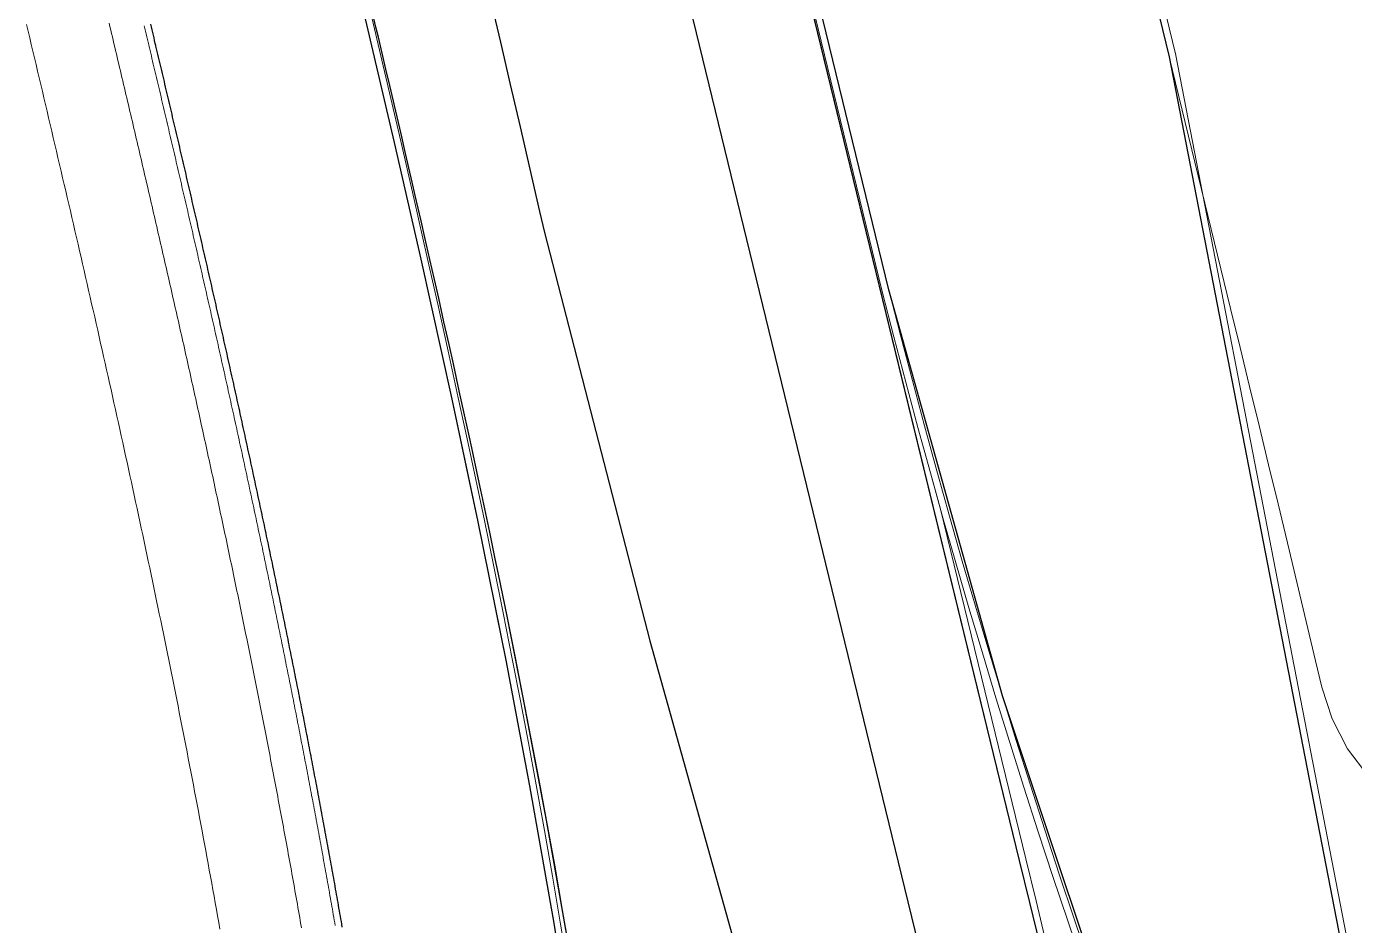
# Model space of a CAD drawing. Header units: metres. Extents: x 105145 to 106173, y 111785 to 118130.
# Drawn here: x 105855.47 to 105894.99, y 117628.16 to 117654.89 of the extents above; entities that cross this region are included whole.
import ezdxf

# ---------------------------------------------------------------- set-up
doc = ezdxf.new("R2010")
doc.units = ezdxf.units.M
for name, color, linetype, lineweight in [('10-PAV-BOCACALLE', 9, 'CONTINUOUS', 13), ('10-PAV-CALZADA-BRT', 12, 'CONTINUOUS', 30), ('10-PAV-CALZADA-MIXTA', 8, 'CONTINUOUS', 30), ('10-PAV-CICLORUTA', 76, 'CONTINUOUS', 18), ('10-PAV-SARDINEL', 252, 'CONTINUOUS', 13)]:
    doc.layers.add(name, color=color, linetype=linetype, lineweight=lineweight)

msp = doc.modelspace()

# ---------------------------------------------------------------- linework, layer by layer
at = {"layer": '10-PAV-BOCACALLE'}
msp.add_lwpolyline([(105900.9846, 117594.6516), (105889.4766, 117653.9885), (105891.3005, 117646.5109), (105891.5835, 117645.3503), (105891.8667, 117644.1883), (105892.1497, 117643.0253), (105892.4323, 117641.8611), (105892.7143, 117640.6955), (105892.9947, 117639.5319), (105893.2749, 117638.3641), (105893.5537, 117637.1949), (105893.8311, 117636.0241), (105894.0145, 117635.2447), (105894.3222, 117634.2976), (105894.7823, 117633.4145), (105895.3822, 117632.6196)], dxfattribs=at)
at = {"layer": '10-PAV-CALZADA-BRT'}
for points in [[(105869.9949, 117691.6589), (105885.0115, 117630.0933), (105885.3173, 117628.8393), (105885.6231, 117627.5843)], [(105888.0981, 117595.0502), (105887.2227, 117603.3353), (105885.8203, 117611.5477), (105885.7885, 117611.6895), (105885.5033, 117612.9479), (105885.2153, 117614.2057), (105884.9245, 117615.4629), (105884.6311, 117616.7193), (105884.3355, 117617.9753), (105884.0379, 117619.2309), (105883.7385, 117620.4861), (105883.4375, 117621.7407), (105883.1353, 117622.9951), (105882.8317, 117624.2493), (105882.5273, 117625.5031), (105882.2223, 117626.7569), (105881.9169, 117628.0105), (105881.6111, 117629.2641), (105873.4283, 117662.8127)], [(105871.6513, 117627.2541), (105870.9423, 117631.2891), (105870.2403, 117634.9893), (105869.7683, 117637.3512), (105869.512, 117638.6034), (105869.4178, 117639.0579), (105869.2512, 117639.8556), (105869.1649, 117640.2657), (105868.9865, 117641.1076), (105868.9085, 117641.4727), (105868.7177, 117642.3592), (105868.6485, 117642.679), (105868.4453, 117643.6106), (105868.3468, 117644.0594), (105868.1696, 117644.8619), (105868.0414, 117645.439), (105867.8906, 117646.1133), (105867.7323, 117646.8178), (105867.6088, 117647.3645), (105867.472, 117647.9673), (105867.3241, 117648.616), (105867.2095, 117649.1163), (105867.0368, 117649.8672), (105866.945, 117650.2649), (105866.7471, 117651.1185), (105866.6112, 117651.7029), (105866.4554, 117652.3701), (105866.2751, 117653.1403), (105866.1619, 117653.6219), (105865.9368, 117654.5773), (105865.8666, 117654.8739), (105865.5693, 117656.1276)], [(105869.2729, 117655.6791), (105869.5689, 117654.4231), (105869.8637, 117653.1669), (105870.1565, 117651.9103), (105870.4473, 117650.6531), (105870.7361, 117649.3955), (105870.8791, 117648.7667), (105874.0218, 117636.6201), (105877.4005, 117624.5371), (105879.4474, 117616.4626), (105880.9426, 117608.268), (105881.8793, 117599.9909)]]:
    msp.add_lwpolyline(points, dxfattribs=at)
at = {"layer": '10-PAV-CALZADA-MIXTA'}
for points in [[(105880.0206, 117692.7563), (105889.4766, 117653.9885), (105900.9846, 117594.6516), (105901.0429, 117594.0477), (105901.1557, 117592.8397), (105901.2647, 117591.6323), (105901.3701, 117590.4259), (105901.4721, 117589.2203), (105901.5709, 117588.0155), (105901.6669, 117586.8117), (105901.7601, 117585.6087), (105901.8511, 117584.4067), (105901.9395, 117583.2057), (105902.0259, 117582.0057), (105902.1107, 117580.8065), (105902.1937, 117579.6085), (105902.2757, 117578.4087), (105902.3561, 117577.2133), (105902.4357, 117576.0191), (105902.5145, 117574.8259), (105902.5929, 117573.6337), (105902.6709, 117572.4427), (105908.8355, 117478.3238)], [(105894.3361, 117598.2059), (105893.6356, 117603.1666), (105892.7171, 117608.0915), (105890.8568, 117615.6673), (105888.4807, 117623.0975), (105884.5103, 117634.988), (105881.1307, 117647.0597), (105870.2376, 117691.7181)], [(105865.4382, 117655.5856), (105866.4061, 117651.4407), (105867.1981, 117647.9745), (105868.1205, 117643.8089), (105868.8967, 117640.1571), (105869.7265, 117636.0497), (105870.4367, 117632.3069), (105871.1549, 117628.2215), (105871.7641, 117624.4181), (105872.3133, 117620.6057), (105872.8423, 117616.4913), (105873.2773, 117612.7067), (105873.7065, 117608.5383), (105874.0511, 117604.8211), (105874.4091, 117600.5693)], [(105864.8639, 117628.1097), (105864.8497, 117628.1903), (105864.8357, 117628.2711), (105864.8215, 117628.3517), (105864.8073, 117628.4325), (105864.7931, 117628.5131), (105864.7789, 117628.5939), (105864.7649, 117628.6747), (105864.7505, 117628.7553), (105864.7365, 117628.8361), (105864.7223, 117628.9167), (105864.7081, 117628.9975), (105864.6939, 117629.0783), (105864.6797, 117629.1589), (105864.6657, 117629.2397), (105864.6511, 117629.3203), (105864.6367, 117629.4011), (105864.6221, 117629.4817), (105864.6075, 117629.5625), (105864.5931, 117629.6433), (105864.5785, 117629.7239), (105864.5639, 117629.8047), (105864.5493, 117629.8855), (105864.5347, 117629.9661), (105864.5203, 117630.0469), (105864.5057, 117630.1277), (105864.4911, 117630.2083), (105864.4767, 117630.2891), (105864.4621, 117630.3699), (105864.4475, 117630.4505), (105864.4329, 117630.5313), (105864.4179, 117630.6119), (105864.4031, 117630.6927), (105864.3881, 117630.7735), (105864.3731, 117630.8541), (105864.3583, 117630.9349), (105864.3433, 117631.0157), (105864.3285, 117631.0963), (105864.3135, 117631.1771), (105864.2987, 117631.2579), (105864.2837, 117631.3385), (105864.2687, 117631.4193), (105864.2539, 117631.4999), (105864.2389, 117631.5807), (105864.2241, 117631.6615), (105864.2091, 117631.7421), (105864.1939, 117631.8229), (105864.1785, 117631.9037), (105864.1633, 117631.9843), (105864.1481, 117632.0651), (105864.1329, 117632.1459), (105864.1175, 117632.2265), (105864.1023, 117632.3073), (105864.0871, 117632.3881), (105864.0717, 117632.4687), (105864.0565, 117632.5495), (105864.0411, 117632.6303), (105864.0259, 117632.7109), (105864.0107, 117632.7917), (105863.9955, 117632.8725), (105863.9801, 117632.9531), (105863.9647, 117633.0339), (105863.9491, 117633.1147), (105863.9335, 117633.1955), (105863.9179, 117633.2761), (105863.9023, 117633.3569), (105863.8867, 117633.4377), (105863.8711, 117633.5183), (105863.8553, 117633.5991), (105863.8399, 117633.6799), (105863.8243, 117633.7607), (105863.8085, 117633.8413), (105863.7931, 117633.9221), (105863.7773, 117634.0029), (105863.7617, 117634.0837), (105863.7463, 117634.1643), (105863.7305, 117634.2451), (105863.7145, 117634.3259), (105863.6987, 117634.4067), (105863.6827, 117634.4873), (105863.6667, 117634.5681), (105863.6509, 117634.6489), (105863.6349, 117634.7297), (105863.6191, 117634.8103), (105863.6031, 117634.8911), (105863.5871, 117634.9719), (105863.5713, 117635.0527), (105863.5553, 117635.1333), (105863.5393, 117635.2141), (105863.5235, 117635.2949), (105863.5075, 117635.3755), (105863.4915, 117635.4563), (105863.4753, 117635.5371), (105863.4591, 117635.6179), (105863.4429, 117635.6987), (105863.4267, 117635.7795), (105863.4103, 117635.8601), (105863.3941, 117635.9409), (105863.3779, 117636.0217), (105863.3617, 117636.1025), (105863.3455, 117636.1833), (105863.3291, 117636.2639), (105863.3129, 117636.3447), (105863.2967, 117636.4255), (105863.2805, 117636.5063), (105863.2643, 117636.5871), (105863.2479, 117636.6677), (105863.2317, 117636.7485), (105863.2151, 117636.8293), (105863.1985, 117636.9101), (105863.1819, 117636.9909), (105863.1655, 117637.0717), (105863.1489, 117637.1525), (105863.1323, 117637.2333), (105863.1159, 117637.3141), (105863.0993, 117637.3947), (105863.0827, 117637.4755), (105863.0663, 117637.5563), (105863.0497, 117637.6371), (105863.0331, 117637.7179), (105863.0165, 117637.7987), (105863.0001, 117637.8793), (105862.9835, 117637.9601), (105862.9667, 117638.0411), (105862.9499, 117638.1217), (105862.9331, 117638.2025), (105862.9161, 117638.2833), (105862.8993, 117638.3641), (105862.8825, 117638.4449), (105862.8657, 117638.5257), (105862.8489, 117638.6065), (105862.8321, 117638.6873), (105862.8153, 117638.7681), (105862.7985, 117638.8489), (105862.7817, 117638.9297), (105862.7649, 117639.0105), (105862.7479, 117639.0913), (105862.7311, 117639.1721), (105862.7141, 117639.2527), (105862.6971, 117639.3337), (105862.6799, 117639.4145), (105862.6629, 117639.4953), (105862.6457, 117639.5761), (105862.6287, 117639.6569), (105862.6115, 117639.7377), (105862.5945, 117639.8185), (105862.5773, 117639.8993), (105862.5603, 117639.9801), (105862.5433, 117640.0609), (105862.5261, 117640.1417), (105862.5091, 117640.2225), (105862.4919, 117640.3033), (105862.4749, 117640.3841), (105862.4577, 117640.4649), (105862.4403, 117640.5457), (105862.4229, 117640.6265), (105862.4057, 117640.7073), (105862.3883, 117640.7881), (105862.3709, 117640.8691), (105862.3535, 117640.9499), (105862.3363, 117641.0307), (105862.3189, 117641.1115), (105862.3015, 117641.1923), (105862.2841, 117641.2731), (105862.2669, 117641.3539), (105862.2495, 117641.4349), (105862.2321, 117641.5157), (105862.2147, 117641.5965), (105862.1975, 117641.6773), (105862.1799, 117641.7581), (105862.1623, 117641.8389), (105862.1447, 117641.9197), (105862.1271, 117642.0007), (105862.1095, 117642.0815), (105862.0919, 117642.1623), (105862.0743, 117642.2431), (105862.0567, 117642.3241), (105862.0391, 117642.4049), (105862.0215, 117642.4857), (105862.0039, 117642.5665), (105861.9863, 117642.6473), (105861.9687, 117642.7283), (105861.9513, 117642.8091), (105861.9337, 117642.8899), (105861.9159, 117642.9707), (105861.8981, 117643.0517), (105861.8803, 117643.1325), (105861.8625, 117643.2133), (105861.8447, 117643.2943), (105861.8269, 117643.3751), (105861.8091, 117643.4559), (105861.7911, 117643.5369), (105861.7733, 117643.6177), (105861.7555, 117643.6985), (105861.7377, 117643.7795), (105861.7199, 117643.8603), (105861.7021, 117643.9413), (105861.6843, 117644.0221), (105861.6665, 117644.1029), (105861.6487, 117644.1837), (105861.6307, 117644.2647), (105861.6125, 117644.3455), (105861.5945, 117644.4265), (105861.5765, 117644.5073), (105861.5585, 117644.5883), (105861.5403, 117644.6691), (105861.5223, 117644.7501), (105861.5043, 117644.8309), (105861.4863, 117644.9119), (105861.4683, 117644.9927), (105861.4503, 117645.0735), (105861.4323, 117645.1545), (105861.4141, 117645.2355), (105861.3961, 117645.3163), (105861.3781, 117645.3973), (105861.3599, 117645.4781), (105861.3417, 117645.5591), (105861.3235, 117645.6399), (105861.3053, 117645.7209), (105861.2871, 117645.8017), (105861.2687, 117645.8827), (105861.2505, 117645.9637), (105861.2323, 117646.0445), (105861.2141, 117646.1255), (105861.1959, 117646.2065), (105861.1777, 117646.2873), (105861.1595, 117646.3683), (105861.1411, 117646.4491), (105861.1229, 117646.5301), (105861.1047, 117646.6111), (105861.0865, 117646.6919), (105861.0679, 117646.7729), (105861.0495, 117646.8539), (105861.0311, 117646.9349), (105861.0127, 117647.0157), (105860.9943, 117647.0967), (105860.9759, 117647.1777), (105860.9575, 117647.2585), (105860.9391, 117647.3395), (105860.9207, 117647.4205), (105860.9023, 117647.5015), (105860.8837, 117647.5823), (105860.8653, 117647.6633), (105860.8469, 117647.7443), (105860.8285, 117647.8253), (105860.8101, 117647.9061), (105860.7915, 117647.9871), (105860.7729, 117648.0681), (105860.7543, 117648.1491), (105860.7357, 117648.2301), (105860.7171, 117648.3111), (105860.6985, 117648.3921), (105860.6799, 117648.4731), (105860.6615, 117648.5541), (105860.6429, 117648.6351), (105860.6241, 117648.7161), (105860.6057, 117648.7971), (105860.5871, 117648.8781), (105860.5685, 117648.9591), (105860.5499, 117649.0399), (105860.5313, 117649.1209), (105860.5125, 117649.2019), (105860.4939, 117649.2831), (105860.4751, 117649.3641), (105860.4563, 117649.4451), (105860.4377, 117649.5261), (105860.4189, 117649.6071), (105860.4001, 117649.6881), (105860.3813, 117649.7691), (105860.3625, 117649.8501), (105860.3439, 117649.9313), (105860.3251, 117650.0121), (105860.3063, 117650.0933), (105860.2875, 117650.1743), (105860.2689, 117650.2553), (105860.2501, 117650.3363), (105860.2313, 117650.4173), (105860.2125, 117650.4985), (105860.1935, 117650.5795), (105860.1747, 117650.6605), (105860.1557, 117650.7415), (105860.1369, 117650.8227), (105860.1179, 117650.9037), (105860.0991, 117650.9847), (105860.0801, 117651.0659), (105860.0613, 117651.1469), (105860.0425, 117651.2279), (105860.0235, 117651.3091), (105860.0047, 117651.3901), (105859.9857, 117651.4711), (105859.9669, 117651.5521), (105859.9479, 117651.6333), (105859.9289, 117651.7143), (105859.9099, 117651.7955), (105859.8909, 117651.8765), (105859.8719, 117651.9577), (105859.8529, 117652.0387), (105859.8339, 117652.1199), (105859.8149, 117652.2009), (105859.7957, 117652.2821), (105859.7767, 117652.3633), (105859.7577, 117652.4443), (105859.7387, 117652.5253), (105859.7197, 117652.6065), (105859.7007, 117652.6877), (105859.6817, 117652.7687), (105859.6627, 117652.8497), (105859.6435, 117652.9309), (105859.6245, 117653.0121), (105859.6053, 117653.0933), (105859.5861, 117653.1743), (105859.5671, 117653.2555), (105859.5479, 117653.3367), (105859.5287, 117653.4179), (105859.5095, 117653.4991), (105859.4905, 117653.5801), (105859.4713, 117653.6613), (105859.4521, 117653.7425), (105859.4331, 117653.8235), (105859.4133, 117653.9046), (105859.3941, 117653.9858), (105859.375, 117654.067), (105859.356, 117654.148), (105859.3368, 117654.2294), (105859.3175, 117654.3108), (105859.3121, 117654.3319), (105859.298, 117654.3921), (105859.2786, 117654.4735), (105859.2596, 117654.555), (105859.24, 117654.6363), (105859.2209, 117654.7178), (105859.2014, 117654.7989), (105859.1822, 117654.8803), (105859.1631, 117654.9618)]]:
    msp.add_lwpolyline(points, dxfattribs=at)
at = {"layer": '10-PAV-CICLORUTA'}
for points in [[(105861.2193, 117628.0505), (105861.1851, 117628.2453), (105861.1509, 117628.4401), (105861.1167, 117628.6349), (105861.0815, 117628.8299), (105861.0465, 117629.0249), (105861.0113, 117629.2197), (105860.9761, 117629.4147), (105860.9411, 117629.6097), (105860.9059, 117629.8045), (105860.8701, 117629.9995), (105860.8341, 117630.1947), (105860.7981, 117630.3897), (105860.7621, 117630.5847), (105860.7261, 117630.7797), (105860.6899, 117630.9747), (105860.6535, 117631.1699), (105860.6167, 117631.3651), (105860.5797, 117631.5603), (105860.5429, 117631.7553), (105860.5059, 117631.9505), (105860.4691, 117632.1457), (105860.4319, 117632.3409), (105860.3943, 117632.5361), (105860.3565, 117632.7315), (105860.3187, 117632.9267), (105860.2809, 117633.1219), (105860.2433, 117633.3173), (105860.2055, 117633.5125), (105860.1671, 117633.7079), (105860.1285, 117633.9033), (105860.0901, 117634.0987), (105860.0515, 117634.2941), (105860.0129, 117634.4895), (105859.9743, 117634.6849), (105859.9353, 117634.8805), (105859.8961, 117635.0759), (105859.8567, 117635.2715), (105859.8173, 117635.4671), (105859.7781, 117635.6625), (105859.7387, 117635.8581), (105859.6993, 117636.0537), (105859.6591, 117636.2493), (105859.6191, 117636.4449), (105859.5791, 117636.6407), (105859.5389, 117636.8363), (105859.4989, 117637.0319), (105859.4587, 117637.2275), (105859.4181, 117637.4233), (105859.3773, 117637.6191), (105859.3365, 117637.8149), (105859.2957, 117638.0107), (105859.2549, 117638.2065), (105859.2143, 117638.4023), (105859.1729, 117638.5983), (105859.1315, 117638.7941), (105859.0901, 117638.9901), (105859.0487, 117639.1861), (105859.0071, 117639.3819), (105858.9657, 117639.5779), (105858.9239, 117639.7739), (105858.8819, 117639.9699), (105858.8399, 117640.1661), (105858.7977, 117640.3621), (105858.7557, 117640.5583), (105858.7135, 117640.7543), (105858.6713, 117640.9503), (105858.6287, 117641.1465), (105858.5859, 117641.3429), (105858.5433, 117641.5391), (105858.5005, 117641.7353), (105858.4579, 117641.9315), (105858.4153, 117642.1277), (105858.3721, 117642.3241), (105858.3287, 117642.5205), (105858.2855, 117642.7169), (105858.2423, 117642.9131), (105858.1989, 117643.1097), (105858.1557, 117643.3059), (105858.1121, 117643.5025), (105858.0683, 117643.6989), (105858.0245, 117643.8955), (105857.9807, 117644.0921), (105857.9369, 117644.2887), (105857.8931, 117644.4851), (105857.8491, 117644.6817), (105857.8047, 117644.8785), (105857.7605, 117645.0751), (105857.7161, 117645.2719), (105857.6719, 117645.4685), (105857.6275, 117645.6653), (105857.5831, 117645.8619), (105857.5385, 117646.0589), (105857.4937, 117646.2557), (105857.4489, 117646.4527), (105857.4041, 117646.6495), (105857.3593, 117646.8463), (105857.3145, 117647.0433), (105857.2693, 117647.2403), (105857.2241, 117647.4373), (105857.1789, 117647.6343), (105857.1337, 117647.8315), (105857.0885, 117648.0285), (105857.0433, 117648.2255), (105856.9977, 117648.4227), (105856.9521, 117648.6199), (105856.9065, 117648.8173), (105856.8609, 117649.0145), (105856.8151, 117649.2117), (105856.7695, 117649.4089), (105856.7239, 117649.6063), (105856.6779, 117649.8037), (105856.6319, 117650.0011), (105856.5859, 117650.1985), (105856.5397, 117650.3961), (105856.4937, 117650.5935), (105856.4479, 117650.7909), (105856.4015, 117650.9885), (105856.3551, 117651.1863), (105856.3087, 117651.3839), (105856.2625, 117651.5815), (105856.2161, 117651.7791), (105856.1697, 117651.9767), (105856.1231, 117652.1745), (105856.0765, 117652.3725), (105856.0299, 117652.5703), (105855.9833, 117652.7681), (105855.9365, 117652.9659), (105855.8899, 117653.1639), (105855.8431, 117653.3619), (105855.7961, 117653.5607), (105855.7489, 117653.7593), (105855.7019, 117653.9581), (105855.6547, 117654.1569), (105855.6077, 117654.3557), (105855.5605, 117654.5543), (105855.5135, 117654.7525), (105855.4663, 117654.9507)], [(105857.9235, 117654.9913), (105857.9475, 117654.8901), (105857.9715, 117654.7889), (105857.9955, 117654.6877), (105858.0193, 117654.5865), (105858.0433, 117654.4853), (105858.0673, 117654.3841), (105858.0913, 117654.2829), (105858.1153, 117654.1817), (105858.1393, 117654.0805), (105858.1633, 117653.9793), (105858.1873, 117653.8781), (105858.2111, 117653.7773), (105858.2347, 117653.6765), (105858.2585, 117653.5755), (105858.2823, 117653.4747), (105858.3063, 117653.3739), (105858.3299, 117653.2729), (105858.3537, 117653.1721), (105858.3775, 117653.0713), (105858.4013, 117652.9703), (105858.4251, 117652.8695), (105858.4489, 117652.7687), (105858.4727, 117652.6679), (105858.4963, 117652.5671), (105858.5201, 117652.4663), (105858.5437, 117652.3655), (105858.5673, 117652.2647), (105858.5909, 117652.1639), (105858.6147, 117652.0631), (105858.6383, 117651.9623), (105858.6619, 117651.8615), (105858.6855, 117651.7607), (105858.7091, 117651.6599), (105858.7327, 117651.5591), (105858.7565, 117651.4583), (105858.7801, 117651.3575), (105858.8035, 117651.2569), (105858.8271, 117651.1561), (105858.8505, 117651.0555), (105858.8739, 117650.9547), (105858.8973, 117650.8539), (105858.9209, 117650.7533), (105858.9443, 117650.6525), (105858.9679, 117650.5519), (105858.9913, 117650.4511), (105859.0147, 117650.3503), (105859.0383, 117650.2497), (105859.0617, 117650.1489), (105859.0851, 117650.0483), (105859.1083, 117649.9477), (105859.1317, 117649.8469), (105859.1549, 117649.7463), (105859.1783, 117649.6457), (105859.2015, 117649.5449), (105859.2247, 117649.4443), (105859.2481, 117649.3437), (105859.2713, 117649.2431), (105859.2947, 117649.1423), (105859.3179, 117649.0417), (105859.3413, 117648.9411), (105859.3645, 117648.8405), (105859.3875, 117648.7399), (105859.4107, 117648.6393), (105859.4337, 117648.5387), (105859.4569, 117648.4381), (105859.4799, 117648.3375), (105859.5029, 117648.2369), (105859.5261, 117648.1363), (105859.5491, 117648.0357), (105859.5723, 117647.9351), (105859.5953, 117647.8345), (105859.6185, 117647.7339), (105859.6415, 117647.6333), (105859.6645, 117647.5329), (105859.6873, 117647.4323), (105859.7101, 117647.3317), (105859.7331, 117647.2313), (105859.7559, 117647.1307), (105859.7787, 117647.0303), (105859.8017, 117646.9297), (105859.8245, 117646.8291), (105859.8475, 117646.7285), (105859.8703, 117646.6281), (105859.8931, 117646.5275), (105859.9161, 117646.4269), (105859.9387, 117646.3265), (105859.9613, 117646.2261), (105859.9839, 117646.1255), (105860.0067, 117646.0251), (105860.0293, 117645.9247), (105860.0519, 117645.8241), (105860.0745, 117645.7237), (105860.0971, 117645.6231), (105860.1199, 117645.5227), (105860.1425, 117645.4223), (105860.1651, 117645.3217), (105860.1877, 117645.2213), (105860.2103, 117645.1207), (105860.2327, 117645.0203), (105860.2551, 117644.9199), (105860.2775, 117644.8195), (105860.2999, 117644.7191), (105860.3221, 117644.6187), (105860.3445, 117644.5183), (105860.3669, 117644.4179), (105860.3893, 117644.3173), (105860.4117, 117644.2169), (105860.4341, 117644.1165), (105860.4565, 117644.0161), (105860.4789, 117643.9157), (105860.5011, 117643.8153), (105860.5231, 117643.7149), (105860.5453, 117643.6145), (105860.5673, 117643.5143), (105860.5895, 117643.4139), (105860.6117, 117643.3135), (105860.6337, 117643.2131), (105860.6559, 117643.1127), (105860.6779, 117643.0123), (105860.7001, 117642.9119), (105860.7223, 117642.8115), (105860.7443, 117642.7111), (105860.7663, 117642.6109), (105860.7881, 117642.5105), (105860.8099, 117642.4101), (105860.8317, 117642.3099), (105860.8535, 117642.2095), (105860.8755, 117642.1091), (105860.8973, 117642.0089), (105860.9191, 117641.9085), (105860.9409, 117641.8083), (105860.9627, 117641.7079), (105860.9845, 117641.6075), (105861.0063, 117641.5071), (105861.0281, 117641.4069), (105861.0497, 117641.3065), (105861.0713, 117641.2063), (105861.0927, 117641.1061), (105861.1143, 117641.0057), (105861.1357, 117640.9055), (105861.1573, 117640.8051), (105861.1789, 117640.7049), (105861.2003, 117640.6045), (105861.2219, 117640.5043), (105861.2433, 117640.4039), (105861.2649, 117640.3037), (105861.2865, 117640.2035), (105861.3077, 117640.1031), (105861.3289, 117640.0029), (105861.3501, 117639.9027), (105861.3713, 117639.8025), (105861.3925, 117639.7021), (105861.4137, 117639.6019), (105861.4349, 117639.5017), (105861.4561, 117639.4015), (105861.4773, 117639.3011), (105861.4985, 117639.2009), (105861.5197, 117639.1007), (105861.5411, 117639.0005), (105861.5621, 117638.9001), (105861.5829, 117638.7999), (105861.6037, 117638.6997), (105861.6247, 117638.5995), (105861.6455, 117638.4993), (105861.6663, 117638.3991), (105861.6871, 117638.2989), (105861.7081, 117638.1987), (105861.7289, 117638.0985), (105861.7499, 117637.9983), (105861.7707, 117637.8981), (105861.7915, 117637.7979), (105861.8123, 117637.6977), (105861.8329, 117637.5975), (105861.8533, 117637.4973), (105861.8739, 117637.3971), (105861.8943, 117637.2969), (105861.9149, 117637.1967), (105861.9355, 117637.0967), (105861.9559, 117636.9963), (105861.9765, 117636.8963), (105861.9969, 117636.7961), (105862.0175, 117636.6959), (105862.0381, 117636.5957), (105862.0585, 117636.4955), (105862.0787, 117636.3953), (105862.0989, 117636.2953), (105862.1191, 117636.1951), (105862.1391, 117636.0949), (105862.1593, 117635.9949), (105862.1795, 117635.8947), (105862.1995, 117635.7945), (105862.2197, 117635.6943), (105862.2399, 117635.5943), (105862.2599, 117635.4941), (105862.2801, 117635.3939), (105862.3003, 117635.2937), (105862.3203, 117635.1937), (105862.3401, 117635.0935), (105862.3597, 117634.9933), (105862.3795, 117634.8933), (105862.3993, 117634.7933), (105862.4189, 117634.6931), (105862.4387, 117634.5929), (105862.4585, 117634.4929), (105862.4783, 117634.3927), (105862.4979, 117634.2925), (105862.5177, 117634.1925), (105862.5375, 117634.0923), (105862.5573, 117633.9923), (105862.5765, 117633.8923), (105862.5959, 117633.7921), (105862.6153, 117633.6921), (105862.6347, 117633.5919), (105862.6539, 117633.4919), (105862.6733, 117633.3917), (105862.6927, 117633.2917), (105862.7119, 117633.1915), (105862.7313, 117633.0915), (105862.7507, 117632.9913), (105862.7701, 117632.8913), (105862.7893, 117632.7911), (105862.8083, 117632.6911), (105862.8273, 117632.5911), (105862.8463, 117632.4911), (105862.8651, 117632.3909), (105862.8841, 117632.2909), (105862.9031, 117632.1909), (105862.9219, 117632.0909), (105862.9409, 117631.9907), (105862.9597, 117631.8907), (105862.9787, 117631.7905), (105862.9977, 117631.6905), (105863.0165, 117631.5905), (105863.0353, 117631.4905), (105863.0539, 117631.3903), (105863.0723, 117631.2903), (105863.0907, 117631.1903), (105863.1093, 117631.0903), (105863.1277, 117630.9903), (105863.1463, 117630.8903), (105863.1647, 117630.7903), (105863.1831, 117630.6901), (105863.2017, 117630.5901), (105863.2201, 117630.4901), (105863.2385, 117630.3901), (105863.2571, 117630.2901), (105863.2751, 117630.1899), (105863.2931, 117630.0901), (105863.3113, 117629.9899), (105863.3293, 117629.8899), (105863.3473, 117629.7899), (105863.3653, 117629.6899), (105863.3833, 117629.5899), (105863.4013, 117629.4899), (105863.4193, 117629.3899), (105863.4373, 117629.2899), (105863.4553, 117629.1899), (105863.4733, 117629.0899), (105863.4911, 117628.9899), (105863.5087, 117628.8899), (105863.5263, 117628.7899), (105863.5437, 117628.6899), (105863.5613, 117628.5899), (105863.5789, 117628.4899), (105863.5965, 117628.3899), (105863.6139, 117628.2899), (105863.6315, 117628.1899), (105863.6491, 117628.0899)]]:
    msp.add_lwpolyline(points, dxfattribs=at)
at = {"layer": '10-PAV-SARDINEL'}
for points in [[(105880.2144, 117692.8057), (105889.6709, 117654.0359), (105889.6729, 117654.0266), (105901.1813, 117594.688)], [(105908.8355, 117478.3238), (105902.6709, 117572.4427), (105902.5929, 117573.6337), (105902.5145, 117574.8259), (105902.4357, 117576.0191), (105902.3561, 117577.2133), (105902.2757, 117578.4087), (105902.1937, 117579.6085), (105902.1107, 117580.8065), (105902.0259, 117582.0057), (105901.9395, 117583.2057), (105901.8511, 117584.4067), (105901.7601, 117585.6087), (105901.6669, 117586.8117), (105901.5709, 117588.0155), (105901.4721, 117589.2203), (105901.3701, 117590.4259), (105901.2647, 117591.6323), (105901.1557, 117592.8397), (105901.0429, 117594.0477), (105900.9846, 117594.6516), (105889.4766, 117653.9885), (105880.0206, 117692.7563)], [(105885.6231, 117627.5843), (105885.3173, 117628.8393), (105885.0115, 117630.0933), (105870.0021, 117691.6293)], [(105870.0575, 117691.6126), (105880.9367, 117647.0112), (105881.2832, 117645.6602), (105881.6369, 117644.3117), (105881.998, 117642.9652), (105882.3665, 117641.6206), (105882.6707, 117640.534), (105885.2058, 117630.1407), (105885.5116, 117628.8867), (105885.8174, 117627.6316)], [(105886.903, 117626.9742), (105886.4542, 117628.2941), (105886.0126, 117629.6164), (105885.5783, 117630.9411), (105885.1513, 117632.2682), (105884.7316, 117633.5977), (105884.3191, 117634.9294), (105883.9139, 117636.2633), (105883.5161, 117637.5994), (105883.1256, 117638.9377), (105882.7424, 117640.2781), (105882.3665, 117641.6206), (105881.998, 117642.9652), (105881.6369, 117644.3117), (105881.2832, 117645.6602), (105880.9367, 117647.0112), (105870.0575, 117691.6126)], [(105870.2376, 117691.7181), (105881.1307, 117647.0597), (105881.4768, 117645.7104), (105881.8302, 117644.3629), (105882.191, 117643.0175), (105882.5592, 117641.674), (105882.9348, 117640.3325), (105883.3176, 117638.9932), (105883.7079, 117637.6559), (105884.1054, 117636.3209), (105884.5103, 117634.988), (105884.9224, 117633.6573), (105885.3418, 117632.329), (105885.7685, 117631.0029), (105886.2025, 117629.6792), (105886.6437, 117628.3579), (105887.0921, 117627.0391)], [(105865.5693, 117656.1276), (105865.8666, 117654.8739), (105865.9368, 117654.5773), (105866.1619, 117653.6219), (105866.2751, 117653.1403), (105866.4554, 117652.3701), (105866.6112, 117651.7029), (105866.7471, 117651.1185), (105866.945, 117650.2649), (105867.0368, 117649.8672), (105867.2095, 117649.1163), (105867.3241, 117648.616), (105867.472, 117647.9673), (105867.6088, 117647.3645), (105867.7323, 117646.8178), (105867.8906, 117646.1133), (105868.0414, 117645.439), (105868.1696, 117644.8619), (105868.3468, 117644.0594), (105868.4453, 117643.6106), (105868.6485, 117642.679), (105868.7177, 117642.3592), (105868.9085, 117641.4727), (105868.9865, 117641.1076), (105869.1649, 117640.2657), (105869.2512, 117639.8556), (105869.4178, 117639.0579), (105869.512, 117638.6034), (105869.7683, 117637.3512), (105870.0062, 117636.1706), (105870.2403, 117634.9893), (105870.4794, 117633.7569), (105870.7134, 117632.5235), (105870.9423, 117631.2891), (105871.1852, 117629.9453), (105871.4215, 117628.6002), (105871.6513, 117627.2541)], [(105871.562, 117626.9869), (105871.3521, 117628.2547), (105871.1192, 117629.6186), (105870.8796, 117630.9813), (105870.6334, 117632.343), (105870.4017, 117633.5924), (105870.1648, 117634.8408), (105869.9228, 117636.0882), (105869.6512, 117637.4591), (105869.3744, 117638.829), (105869.0926, 117640.1978), (105868.8373, 117641.4164), (105868.5785, 117642.6343), (105868.316, 117643.8514), (105868.012, 117645.2413), (105867.7045, 117646.6303), (105867.3932, 117648.0186), (105866.9995, 117649.7527), (105866.601, 117651.4858), (105866.1192, 117653.5592), (105865.6329, 117655.6315)], [(105865.6329, 117655.6315), (105866.1192, 117653.5592), (105866.601, 117651.4858), (105866.9995, 117649.7527), (105867.3932, 117648.0186), (105867.7045, 117646.6303), (105868.012, 117645.2413), (105868.316, 117643.8514), (105868.5785, 117642.6343), (105868.8373, 117641.4164), (105869.0926, 117640.1978), (105869.3744, 117638.829), (105869.6512, 117637.4591), (105869.9228, 117636.0882), (105870.1648, 117634.8408), (105870.4017, 117633.5924), (105870.6334, 117632.343), (105870.8796, 117630.9813), (105871.1192, 117629.6186), (105871.3521, 117628.2547), (105871.562, 117626.9869)], [(105871.3646, 117626.9548), (105871.1549, 117628.2215), (105870.9221, 117629.5845), (105870.6827, 117630.9463), (105870.4367, 117632.3069), (105870.2051, 117633.5555), (105869.9684, 117634.8031), (105869.7265, 117636.0497), (105869.455, 117637.4199), (105869.1784, 117638.789), (105868.8967, 117640.1571), (105868.6416, 117641.3751), (105868.3829, 117642.5924), (105868.1205, 117643.8089), (105867.8167, 117645.1982), (105867.5092, 117646.5868), (105867.1981, 117647.9745), (105866.8045, 117649.7082), (105866.4061, 117651.4407), (105865.9244, 117653.5137), (105865.4382, 117655.5856)], [(105864.6527, 117628.1559), (105864.6387, 117628.2367), (105864.6245, 117628.3171), (105864.6103, 117628.3979), (105864.5961, 117628.4785), (105864.5819, 117628.5596), (105864.5679, 117628.6401), (105864.5535, 117628.7206), (105864.5395, 117628.8017), (105864.5253, 117628.8821), (105864.5111, 117628.9629), (105864.4969, 117629.0437), (105864.4827, 117629.1245), (105864.4688, 117629.2049), (105864.4543, 117629.285), (105864.4399, 117629.3658), (105864.4253, 117629.4461), (105864.4107, 117629.5272), (105864.3963, 117629.608), (105864.3817, 117629.6883), (105864.3671, 117629.7691), (105864.3525, 117629.8499), (105864.3379, 117629.9308), (105864.3235, 117630.0116), (105864.3089, 117630.0921), (105864.2943, 117630.173), (105864.2799, 117630.2538), (105864.2653, 117630.3343), (105864.2507, 117630.4149), (105864.2362, 117630.4952), (105864.2213, 117630.5756), (105864.2065, 117630.6565), (105864.1915, 117630.737), (105864.1765, 117630.8178), (105864.1617, 117630.8987), (105864.1467, 117630.9794), (105864.1319, 117631.06), (105864.1169, 117631.1409), (105864.1021, 117631.2216), (105864.0871, 117631.302), (105864.0721, 117631.383), (105864.0573, 117631.4636), (105864.0423, 117631.5445), (105864.0275, 117631.6252), (105864.0125, 117631.7053), (105863.9974, 117631.7857), (105863.982, 117631.8665), (105863.9668, 117631.9473), (105863.9515, 117632.0281), (105863.9364, 117632.1087), (105863.921, 117632.1893), (105863.9057, 117632.2703), (105863.8906, 117632.3509), (105863.8752, 117632.4315), (105863.86, 117632.5123), (105863.8446, 117632.5931), (105863.8294, 117632.6739), (105863.8141, 117632.7547), (105863.799, 117632.8353), (105863.7837, 117632.9157), (105863.7683, 117632.9963), (105863.7527, 117633.0768), (105863.7371, 117633.1576), (105863.7215, 117633.2382), (105863.7059, 117633.319), (105863.6903, 117633.3998), (105863.6748, 117633.4801), (105863.6589, 117633.5612), (105863.6435, 117633.6423), (105863.628, 117633.7225), (105863.6121, 117633.8034), (105863.5967, 117633.8842), (105863.581, 117633.9648), (105863.5653, 117634.046), (105863.55, 117634.1264), (105863.5343, 117634.2065), (105863.5183, 117634.2873), (105863.5025, 117634.3681), (105863.4865, 117634.4485), (105863.4705, 117634.5295), (105863.4547, 117634.6103), (105863.4387, 117634.6911), (105863.4229, 117634.7717), (105863.4069, 117634.8523), (105863.3909, 117634.9333), (105863.3751, 117635.0141), (105863.3591, 117635.0945), (105863.3431, 117635.1755), (105863.3273, 117635.2563), (105863.3113, 117635.3367), (105863.2953, 117635.4174), (105863.2792, 117635.4978), (105863.263, 117635.5786), (105863.2468, 117635.6594), (105863.2307, 117635.7399), (105863.2143, 117635.8205), (105863.198, 117635.9016), (105863.1818, 117635.9824), (105863.1656, 117636.0632), (105863.1495, 117636.1437), (105863.1331, 117636.2243), (105863.1168, 117636.3054), (105863.1006, 117636.3862), (105863.0844, 117636.467), (105863.0683, 117636.5475), (105863.0519, 117636.6281), (105863.0357, 117636.7088), (105863.0192, 117636.7891), (105863.0026, 117636.8699), (105862.986, 117636.9509), (105862.9696, 117637.0317), (105862.953, 117637.1123), (105862.9364, 117637.1933), (105862.92, 117637.2741), (105862.9034, 117637.3545), (105862.8868, 117637.4355), (105862.8704, 117637.5163), (105862.8538, 117637.5969), (105862.8372, 117637.6777), (105862.8206, 117637.7587), (105862.8042, 117637.8393), (105862.7877, 117637.9197), (105862.7709, 117638.0004), (105862.7541, 117638.081), (105862.7374, 117638.1616), (105862.7204, 117638.2424), (105862.7035, 117638.3234), (105862.6867, 117638.4042), (105862.6699, 117638.485), (105862.6531, 117638.5658), (105862.6363, 117638.6466), (105862.6195, 117638.7274), (105862.6027, 117638.8082), (105862.5859, 117638.889), (105862.5692, 117638.9696), (105862.5522, 117639.0504), (105862.5354, 117639.1311), (105862.5184, 117639.2115), (105862.5015, 117639.2924), (105862.4843, 117639.3731), (105862.4673, 117639.4539), (105862.4501, 117639.5347), (105862.4331, 117639.6155), (105862.4159, 117639.6963), (105862.3989, 117639.7771), (105862.3817, 117639.8579), (105862.3646, 117639.9389), (105862.3477, 117640.0195), (105862.3305, 117640.1003), (105862.3135, 117640.1811), (105862.2963, 117640.2619), (105862.2793, 117640.3427), (105862.2622, 117640.4231), (105862.2448, 117640.5036), (105862.2274, 117640.5847), (105862.2102, 117640.6655), (105862.1928, 117640.7461), (105862.1754, 117640.8271), (105862.158, 117640.9081), (105862.1408, 117640.9889), (105862.1234, 117641.0694), (105862.106, 117641.1502), (105862.0886, 117641.2313), (105862.0714, 117641.3121), (105862.054, 117641.3929), (105862.0366, 117641.4736), (105862.0192, 117641.5547), (105862.002, 117641.6352), (105861.9845, 117641.7155), (105861.9669, 117641.7963), (105861.9493, 117641.8772), (105861.9317, 117641.9582), (105861.9141, 117642.0389), (105861.8965, 117642.1197), (105861.8789, 117642.2006), (105861.8613, 117642.2816), (105861.8437, 117642.3623), (105861.8261, 117642.4431), (105861.8085, 117642.5239), (105861.7909, 117642.6048), (105861.7733, 117642.686), (105861.7559, 117642.7668), (105861.7384, 117642.8471), (105861.7206, 117642.9278), (105861.7028, 117643.0088), (105861.685, 117643.0895), (105861.6672, 117643.1704), (105861.6494, 117643.2514), (105861.6316, 117643.3321), (105861.6139, 117643.4127), (105861.5959, 117643.4937), (105861.578, 117643.5747), (105861.5602, 117643.6556), (105861.5424, 117643.7366), (105861.5246, 117643.8174), (105861.5068, 117643.8984), (105861.489, 117643.9791), (105861.4712, 117644.0599), (105861.4535, 117644.1405), (105861.4356, 117644.2211), (105861.4174, 117644.3019), (105861.3993, 117644.3831), (105861.3813, 117644.4639), (105861.3634, 117644.5447), (105861.3452, 117644.6255), (105861.3271, 117644.7067), (105861.3091, 117644.7875), (105861.2911, 117644.8685), (105861.2731, 117644.9492), (105861.2551, 117645.0301), (105861.2372, 117645.1109), (105861.219, 117645.1919), (105861.2009, 117645.2729), (105861.183, 117645.3537), (105861.1648, 117645.4343), (105861.1466, 117645.5153), (105861.1284, 117645.5961), (105861.1102, 117645.6771), (105861.0921, 117645.7576), (105861.0737, 117645.8387), (105861.0554, 117645.9199), (105861.0372, 117646.0007), (105861.019, 117646.0817), (105861.0008, 117646.1627), (105860.9826, 117646.2435), (105860.9645, 117646.3242), (105860.9461, 117646.405), (105860.9278, 117646.4863), (105860.9096, 117646.5673), (105860.8915, 117646.6476), (105860.873, 117646.7284), (105860.8545, 117646.8096), (105860.8361, 117646.8906), (105860.8177, 117646.9714), (105860.7993, 117647.0524), (105860.7809, 117647.1334), (105860.7625, 117647.2142), (105860.7441, 117647.2952), (105860.7257, 117647.3762), (105860.7074, 117647.4569), (105860.6888, 117647.5377), (105860.6703, 117647.619), (105860.6519, 117647.7), (105860.6335, 117647.781), (105860.6152, 117647.8615), (105860.5966, 117647.9423), (105860.578, 117648.0233), (105860.5594, 117648.1043), (105860.5408, 117648.1853), (105860.5222, 117648.2663), (105860.5036, 117648.3473), (105860.485, 117648.4286), (105860.4666, 117648.5096), (105860.4481, 117648.5901), (105860.4292, 117648.6714), (105860.4108, 117648.7526), (105860.3922, 117648.8333), (105860.3736, 117648.9143), (105860.355, 117648.9951), (105860.3365, 117649.0759), (105860.3176, 117649.157), (105860.299, 117649.2382), (105860.2803, 117649.3189), (105860.2615, 117649.4001), (105860.2429, 117649.4811), (105860.2241, 117649.5619), (105860.2053, 117649.6429), (105860.1865, 117649.7239), (105860.1676, 117649.8052), (105860.149, 117649.8863), (105860.1303, 117649.9669), (105860.1115, 117650.0482), (105860.0927, 117650.1293), (105860.0741, 117650.2103), (105860.0553, 117650.2911), (105860.0365, 117650.3722), (105860.0178, 117650.4531), (105859.9988, 117650.5341), (105859.98, 117650.6151), (105859.961, 117650.6961), (105859.9422, 117650.7773), (105859.9232, 117650.8583), (105859.9044, 117650.9393), (105859.8854, 117651.0205), (105859.8665, 117651.1017), (105859.8478, 117651.1825), (105859.8288, 117651.2637), (105859.81, 117651.3447), (105859.791, 117651.4257), (105859.7722, 117651.5067), (105859.7532, 117651.5877), (105859.7342, 117651.6687), (105859.7152, 117651.7499), (105859.6962, 117651.8309), (105859.6772, 117651.9121), (105859.6582, 117651.9931), (105859.6392, 117652.0743), (105859.6203, 117652.1551), (105859.6011, 117652.2363), (105859.582, 117652.3177), (105859.563, 117652.3986), (105859.544, 117652.4797), (105859.525, 117652.5609), (105859.506, 117652.6421), (105859.487, 117652.723), (105859.4681, 117652.8039), (105859.4489, 117652.8851), (105859.4299, 117652.9663), (105859.4107, 117653.0473), (105859.3915, 117653.1285), (105859.3725, 117653.2097), (105859.3533, 117653.2907), (105859.3341, 117653.3719), (105859.3149, 117653.4533), (105859.2959, 117653.5343), (105859.2767, 117653.6153), (105859.2575, 117653.6967), (105859.2388, 117653.7762), (105859.2189, 117653.8579), (105859.1995, 117653.9399), (105859.1803, 117654.0213), (105859.1613, 117654.1022), (105859.1422, 117654.1834), (105859.1233, 117654.263), (105859.1179, 117654.2843), (105859.1034, 117654.3461), (105859.0839, 117654.4276), (105859.065, 117654.5089), (105859.0455, 117654.5901), (105859.0263, 117654.6716), (105859.0068, 117654.7526), (105858.9875, 117654.8346), (105858.9686, 117654.9156)], [(105859.1631, 117654.9618), (105859.1822, 117654.8803), (105859.2014, 117654.7989), (105859.2209, 117654.7178), (105859.24, 117654.6363), (105859.2596, 117654.555), (105859.2786, 117654.4735), (105859.298, 117654.3921), (105859.3121, 117654.3319), (105859.3175, 117654.3108), (105859.3368, 117654.2294), (105859.356, 117654.148), (105859.375, 117654.067), (105859.3941, 117653.9858), (105859.4133, 117653.9046), (105859.4331, 117653.8235), (105859.4521, 117653.7425), (105859.4713, 117653.6613), (105859.4905, 117653.5801), (105859.5095, 117653.4991), (105859.5287, 117653.4179), (105859.5479, 117653.3367), (105859.5671, 117653.2555), (105859.5861, 117653.1743), (105859.6053, 117653.0933), (105859.6245, 117653.0121), (105859.6435, 117652.9309), (105859.6627, 117652.8497), (105859.6817, 117652.7687), (105859.7007, 117652.6877), (105859.7197, 117652.6065), (105859.7387, 117652.5253), (105859.7577, 117652.4443), (105859.7767, 117652.3633), (105859.7957, 117652.2821), (105859.8149, 117652.2009), (105859.8339, 117652.1199), (105859.8529, 117652.0387), (105859.8719, 117651.9577), (105859.8909, 117651.8765), (105859.9099, 117651.7955), (105859.9289, 117651.7143), (105859.9479, 117651.6333), (105859.9669, 117651.5521), (105859.9857, 117651.4711), (105860.0047, 117651.3901), (105860.0235, 117651.3091), (105860.0425, 117651.2279), (105860.0613, 117651.1469), (105860.0801, 117651.0659), (105860.0991, 117650.9847), (105860.1179, 117650.9037), (105860.1369, 117650.8227), (105860.1557, 117650.7415), (105860.1747, 117650.6605), (105860.1935, 117650.5795), (105860.2125, 117650.4985), (105860.2313, 117650.4173), (105860.2501, 117650.3363), (105860.2689, 117650.2553), (105860.2875, 117650.1743), (105860.3063, 117650.0933), (105860.3251, 117650.0121), (105860.3439, 117649.9313), (105860.3625, 117649.8501), (105860.3813, 117649.7691), (105860.4001, 117649.6881), (105860.4189, 117649.6071), (105860.4377, 117649.5261), (105860.4563, 117649.4451), (105860.4751, 117649.3641), (105860.4939, 117649.2831), (105860.5125, 117649.2019), (105860.5313, 117649.1209), (105860.5499, 117649.0399), (105860.5685, 117648.9591), (105860.5871, 117648.8781), (105860.6057, 117648.7971), (105860.6241, 117648.7161), (105860.6429, 117648.6351), (105860.6615, 117648.5541), (105860.6799, 117648.4731), (105860.6985, 117648.3921), (105860.7171, 117648.3111), (105860.7357, 117648.2301), (105860.7543, 117648.1491), (105860.7729, 117648.0681), (105860.7915, 117647.9871), (105860.8101, 117647.9061), (105860.8285, 117647.8253), (105860.8469, 117647.7443), (105860.8653, 117647.6633), (105860.8837, 117647.5823), (105860.9023, 117647.5015), (105860.9207, 117647.4205), (105860.9391, 117647.3395), (105860.9575, 117647.2585), (105860.9759, 117647.1777), (105860.9943, 117647.0967), (105861.0127, 117647.0157), (105861.0311, 117646.9349), (105861.0495, 117646.8539), (105861.0679, 117646.7729), (105861.0865, 117646.6919), (105861.1047, 117646.6111), (105861.1229, 117646.5301), (105861.1411, 117646.4491), (105861.1595, 117646.3683), (105861.1777, 117646.2873), (105861.1959, 117646.2065), (105861.2141, 117646.1255), (105861.2323, 117646.0445), (105861.2505, 117645.9637), (105861.2687, 117645.8827), (105861.2871, 117645.8017), (105861.3053, 117645.7209), (105861.3235, 117645.6399), (105861.3417, 117645.5591), (105861.3599, 117645.4781), (105861.3781, 117645.3973), (105861.3961, 117645.3163), (105861.4141, 117645.2355), (105861.4323, 117645.1545), (105861.4503, 117645.0735), (105861.4683, 117644.9927), (105861.4863, 117644.9119), (105861.5043, 117644.8309), (105861.5223, 117644.7501), (105861.5403, 117644.6691), (105861.5585, 117644.5883), (105861.5765, 117644.5073), (105861.5945, 117644.4265), (105861.6125, 117644.3455), (105861.6307, 117644.2647), (105861.6487, 117644.1837), (105861.6665, 117644.1029), (105861.6843, 117644.0221), (105861.7021, 117643.9413), (105861.7199, 117643.8603), (105861.7377, 117643.7795), (105861.7555, 117643.6985), (105861.7733, 117643.6177), (105861.7911, 117643.5369), (105861.8091, 117643.4559), (105861.8269, 117643.3751), (105861.8447, 117643.2943), (105861.8625, 117643.2133), (105861.8803, 117643.1325), (105861.8981, 117643.0517), (105861.9159, 117642.9707), (105861.9337, 117642.8899), (105861.9513, 117642.8091), (105861.9687, 117642.7283), (105861.9863, 117642.6473), (105862.0039, 117642.5665), (105862.0215, 117642.4857), (105862.0391, 117642.4049), (105862.0567, 117642.3241), (105862.0743, 117642.2431), (105862.0919, 117642.1623), (105862.1095, 117642.0815), (105862.1271, 117642.0007), (105862.1447, 117641.9197), (105862.1623, 117641.8389), (105862.1799, 117641.7581), (105862.1975, 117641.6773), (105862.2147, 117641.5965), (105862.2321, 117641.5157), (105862.2495, 117641.4349), (105862.2669, 117641.3539), (105862.2841, 117641.2731), (105862.3015, 117641.1923), (105862.3189, 117641.1115), (105862.3363, 117641.0307), (105862.3535, 117640.9499), (105862.3709, 117640.8691), (105862.3883, 117640.7881), (105862.4057, 117640.7073), (105862.4229, 117640.6265), (105862.4403, 117640.5457), (105862.4577, 117640.4649), (105862.4749, 117640.3841), (105862.4919, 117640.3033), (105862.5091, 117640.2225), (105862.5261, 117640.1417), (105862.5433, 117640.0609), (105862.5603, 117639.9801), (105862.5773, 117639.8993), (105862.5945, 117639.8185), (105862.6115, 117639.7377), (105862.6287, 117639.6569), (105862.6457, 117639.5761), (105862.6629, 117639.4953), (105862.6799, 117639.4145), (105862.6971, 117639.3337), (105862.7141, 117639.2527), (105862.7311, 117639.1721), (105862.7479, 117639.0913), (105862.7649, 117639.0105), (105862.7817, 117638.9297), (105862.7985, 117638.8489), (105862.8153, 117638.7681), (105862.8321, 117638.6873), (105862.8489, 117638.6065), (105862.8657, 117638.5257), (105862.8825, 117638.4449), (105862.8993, 117638.3641), (105862.9161, 117638.2833), (105862.9331, 117638.2025), (105862.9499, 117638.1217), (105862.9667, 117638.0411), (105862.9835, 117637.9601), (105863.0001, 117637.8793), (105863.0165, 117637.7987), (105863.0331, 117637.7179), (105863.0497, 117637.6371), (105863.0663, 117637.5563), (105863.0827, 117637.4755), (105863.0993, 117637.3947), (105863.1159, 117637.3141), (105863.1323, 117637.2333), (105863.1489, 117637.1525), (105863.1655, 117637.0717), (105863.1819, 117636.9909), (105863.1985, 117636.9101), (105863.2151, 117636.8293), (105863.2317, 117636.7485), (105863.2479, 117636.6677), (105863.2643, 117636.5871), (105863.2805, 117636.5063), (105863.2967, 117636.4255), (105863.3129, 117636.3447), (105863.3291, 117636.2639), (105863.3455, 117636.1833), (105863.3617, 117636.1025), (105863.3779, 117636.0217), (105863.3941, 117635.9409), (105863.4103, 117635.8601), (105863.4267, 117635.7795), (105863.4429, 117635.6987), (105863.4591, 117635.6179), (105863.4753, 117635.5371), (105863.4915, 117635.4563), (105863.5075, 117635.3755), (105863.5235, 117635.2949), (105863.5393, 117635.2141), (105863.5553, 117635.1333), (105863.5713, 117635.0527), (105863.5871, 117634.9719), (105863.6031, 117634.8911), (105863.6191, 117634.8103), (105863.6349, 117634.7297), (105863.6509, 117634.6489), (105863.6667, 117634.5681), (105863.6827, 117634.4873), (105863.6987, 117634.4067), (105863.7145, 117634.3259), (105863.7305, 117634.2451), (105863.7463, 117634.1643), (105863.7617, 117634.0837), (105863.7773, 117634.0029), (105863.7931, 117633.9221), (105863.8085, 117633.8413), (105863.8243, 117633.7607), (105863.8399, 117633.6799), (105863.8553, 117633.5991), (105863.8711, 117633.5183), (105863.8867, 117633.4377), (105863.9023, 117633.3569), (105863.9179, 117633.2761), (105863.9335, 117633.1955), (105863.9491, 117633.1147), (105863.9647, 117633.0339), (105863.9801, 117632.9531), (105863.9955, 117632.8725), (105864.0107, 117632.7917), (105864.0259, 117632.7109), (105864.0411, 117632.6303), (105864.0565, 117632.5495), (105864.0717, 117632.4687), (105864.0871, 117632.3881), (105864.1023, 117632.3073), (105864.1175, 117632.2265), (105864.1329, 117632.1459), (105864.1481, 117632.0651), (105864.1633, 117631.9843), (105864.1785, 117631.9037), (105864.1939, 117631.8229), (105864.2091, 117631.7421), (105864.2241, 117631.6615), (105864.2389, 117631.5807), (105864.2539, 117631.4999), (105864.2687, 117631.4193), (105864.2837, 117631.3385), (105864.2987, 117631.2579), (105864.3135, 117631.1771), (105864.3285, 117631.0963), (105864.3433, 117631.0157), (105864.3583, 117630.9349), (105864.3731, 117630.8541), (105864.3881, 117630.7735), (105864.4031, 117630.6927), (105864.4179, 117630.6119), (105864.4329, 117630.5313), (105864.4475, 117630.4505), (105864.4621, 117630.3699), (105864.4767, 117630.2891), (105864.4911, 117630.2083), (105864.5057, 117630.1277), (105864.5203, 117630.0469), (105864.5347, 117629.9661), (105864.5493, 117629.8855), (105864.5639, 117629.8047), (105864.5785, 117629.7239), (105864.5931, 117629.6433), (105864.6075, 117629.5625), (105864.6221, 117629.4817), (105864.6367, 117629.4011), (105864.6511, 117629.3203), (105864.6657, 117629.2397), (105864.6797, 117629.1589), (105864.6939, 117629.0783), (105864.7081, 117628.9975), (105864.7223, 117628.9167), (105864.7365, 117628.8361), (105864.7505, 117628.7553), (105864.7649, 117628.6747), (105864.7789, 117628.5939), (105864.7931, 117628.5131), (105864.8073, 117628.4325), (105864.8215, 117628.3517), (105864.8357, 117628.2711), (105864.8497, 117628.1903), (105864.8639, 117628.1097)]]:
    msp.add_lwpolyline(points, dxfattribs=at)

doc.saveas('drawing.dxf')
